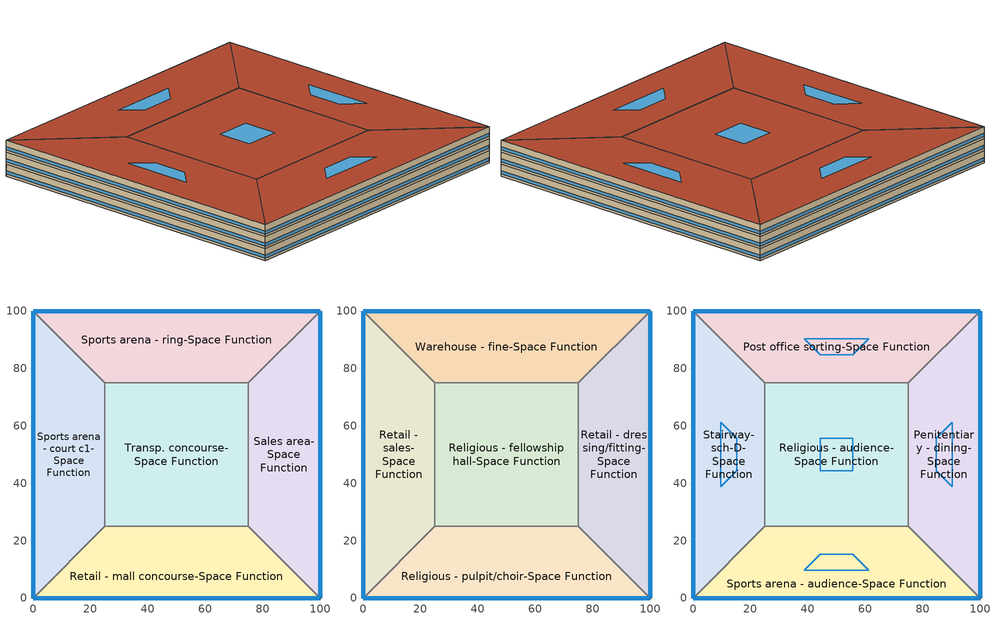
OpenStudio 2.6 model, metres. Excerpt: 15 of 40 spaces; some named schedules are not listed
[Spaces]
Sports arena - court c1-Space Function
 floor to Warehouse - med/blk2 - refrigerated-Space Function: 0,0 0,100 25,75 25,25 z19
 wall outside: 0,100 0,0 z19:22.8
 wall to Sports arena - ring-Space Function: 25,75 0,100 z19:22.8
 wall to Transp. concourse-Space Function: 25,25 25,75 z19:22.8
 wall to Retail - mall concourse-Space Function: 0,0 25,25 z19:22.8
 window: 0,99.97 0,0.03 z19.76:20.71
Sports arena - ring-Space Function
 floor to Washroom-sch-B-Space Function: 0,100 100,100 75,75 25,75 z19
 wall outside: 100,100 0,100 z19:22.8
 wall to Sales area-Space Function: 75,75 100,100 z19:22.8
 wall to Transp. concourse-Space Function: 25,75 75,75 z19:22.8
 window: 99.97,100 0.03,100 z19.76:20.71
Sales area-Space Function
 floor to Sports arena - court c3-Space Function: 100,100 100,0 75,25 75,75 z19
 wall outside: 100,0 100,100 z19:22.8
 wall to Retail - mall concourse-Space Function: 75,25 100,0 z19:22.8
 wall to Transp. concourse-Space Function: 75,75 75,25 z19:22.8
 window: 100,0.03 100,99.97 z19.76:20.71
Retail - mall concourse-Space Function
 floor to Sports arena - court c2-Space Function: 100,0 0,0 25,25 75,25 z19
 wall outside: 0,0 100,0 z19:22.8
 wall to Transp. concourse-Space Function: 75,25 25,25 z19:22.8
 window: 0.03,0 99.97,0 z19.76:20.71
Transp. concourse-Space Function
 floor to Transp. counter-Space Function: 25,25 25,75 75,75 75,25 z19
Retail - sales-Space Function
 floor to Sports arena - court c1-Space Function: 0,0 0,100 25,75 25,25 z22.8
 wall outside: 0,100 0,0 z22.8:26.6
 wall to Warehouse - fine-Space Function: 25,75 0,100 z22.8:26.6
 wall to Religious - fellowship hall-Space Function: 25,25 25,75 z22.8:26.6
 wall to Religious - pulpit/choir-Space Function: 0,0 25,25 z22.8:26.6
 window: 0,99.97 0,0.03 z23.56:24.51
Warehouse - fine-Space Function
 floor to Sports arena - ring-Space Function: 0,100 100,100 75,75 25,75 z22.8
 wall outside: 100,100 0,100 z22.8:26.6
 wall to Retail - dressing/fitting-Space Function: 75,75 100,100 z22.8:26.6
 wall to Religious - fellowship hall-Space Function: 25,75 75,75 z22.8:26.6
 window: 99.97,100 0.03,100 z23.56:24.51
Retail - dressing/fitting-Space Function
 floor to Sales area-Space Function: 100,100 100,0 75,25 75,75 z22.8
 wall outside: 100,0 100,100 z22.8:26.6
 wall to Religious - pulpit/choir-Space Function: 75,25 100,0 z22.8:26.6
 wall to Religious - fellowship hall-Space Function: 75,75 75,25 z22.8:26.6
 window: 100,0.03 100,99.97 z23.56:24.51
Religious - pulpit/choir-Space Function
 floor to Retail - mall concourse-Space Function: 100,0 0,0 25,25 75,25 z22.8
 wall outside: 0,0 100,0 z22.8:26.6
 wall to Religious - fellowship hall-Space Function: 75,25 25,25 z22.8:26.6
 window: 0.03,0 99.97,0 z23.56:24.51
Religious - fellowship hall-Space Function
 floor to Transp. concourse-Space Function: 25,25 25,75 75,75 75,25 z22.8
Stairway-sch-D-Space Function
 floor to Retail - sales-Space Function: 0,0 0,100 25,75 25,25 z26.6
 wall outside: 0,100 0,0 z26.6:30.4
 wall to Post office sorting-Space Function: 25,75 0,100 z26.6:30.4
 wall to Religious - audience-Space Function: 25,25 25,75 z26.6:30.4
 wall to Sports arena - audience-Space Function: 0,0 25,25 z26.6:30.4
 window: 0,99.97 0,0.03 z27.36:28.31
 roof outside: 25,25 25,75 0,100 0,0 z30.4
 skylight: 15.3,44.41 15.3,55.59 9.7,61.18 9.7,38.82 z30.4
Post office sorting-Space Function
 floor to Warehouse - fine-Space Function: 0,100 100,100 75,75 25,75 z26.6
 wall outside: 100,100 0,100 z26.6:30.4
 wall to Penitentiary - dining-Space Function: 75,75 100,100 z26.6:30.4
 wall to Religious - audience-Space Function: 25,75 75,75 z26.6:30.4
 window: 99.97,100 0.03,100 z27.36:28.31
 roof outside: 25,75 75,75 100,100 0,100 z30.4
 skylight: 44.41,84.7 55.59,84.7 61.18,90.3 38.82,90.3 z30.4
Penitentiary - dining-Space Function
 floor to Retail - dressing/fitting-Space Function: 100,100 100,0 75,25 75,75 z26.6
 wall outside: 100,0 100,100 z26.6:30.4
 wall to Sports arena - audience-Space Function: 75,25 100,0 z26.6:30.4
 wall to Religious - audience-Space Function: 75,75 75,25 z26.6:30.4
 window: 100,0.03 100,99.97 z27.36:28.31
 roof outside: 75,75 75,25 100,0 100,100 z30.4
 skylight: 84.7,55.59 84.7,44.41 90.3,38.82 90.3,61.18 z30.4
Sports arena - audience-Space Function
 floor to Religious - pulpit/choir-Space Function: 100,0 0,0 25,25 75,25 z26.6
 wall outside: 0,0 100,0 z26.6:30.4
 wall to Religious - audience-Space Function: 75,25 25,25 z26.6:30.4
 window: 0.03,0 99.97,0 z27.36:28.31
 roof outside: 75,25 25,25 0,0 100,0 z30.4
 skylight: 55.59,15.3 44.41,15.3 38.82,9.7 61.18,9.7 z30.4
Religious - audience-Space Function
 floor to Religious - fellowship hall-Space Function: 25,25 25,75 75,75 75,25 z26.6
 roof outside: 75,25 75,75 25,75 25,25 z30.4
 skylight: 55.59,44.41 55.59,55.59 44.41,55.59 44.41,44.41 z30.4
[Material:NoMass] Roughness=Smooth; Thermal Absorptance=0.9; Solar Absorptance=0.7
Name | Thermal Resistance {m2-K/W} | Visible Absorptance
Typical Carpet Pad; Typical Carpet Pad 1 | 0.21648 | 0.8
Typical Insulation 1 | 5.91238 | 0.7
Typical Insulation 2 | 4.49096 | 0.7
Typical Insulation 3 | 6.17282 | 0.7
Typical Carpet Pad 2 | 1.25503 | 0.8
Typical Carpet Pad 3; Typical Carpet Pad 4 | 3.45515 | 0.8
Typical Insulation 4 | 0.454528 | 0.7
Typical Insulation 5 | 0.454545 | 0.7
[Material]
Name | Roughness | Thickness {m} | Conductivity {W/m-K} | Density {kg/m3} | Specific Heat {J/kg-K} | Thermal Absorptance | Solar Absorptance | Visible Absorptance
G05 25mm wood | MediumSmooth | 0.0254 | 0.15 | 608 | 1630 | 0.9 | 0.5 | 0.5
100mm Normalweight concrete floor 1 | MediumSmooth | 0.1016 | 2.31 | 2322 | 832
G01 13mm gypsum board 1 | Smooth | 0.0127 | 0.16 | 800 | 1090 | 0.9 | 0.7 | 0.5
4 in. Normalweight Concrete Floor 1 | MediumRough | 0.1016 | 2.31 | 2322 | 832 | 0.9 | 0.7 | 0.7
1IN Stucco 1 | Smooth | 0.0253 | 0.6918 | 1858 | 837 | 0.9 | 0.7 | 0.92
8IN CONCRETE HW RefBldg 1 | Rough | 0.2032 | 1.311 | 2240 | 836.8 | 0.9 | 0.7 | 0.7
1/2IN Gypsum 1 | Smooth | 0.0127 | 0.16 | 784.9 | 830 | 0.9 | 0.4 | 0.4
Metal Roof Surface 1; F08 Metal surface 1 | Smooth | 0.0008 | 45.28 | 7824 | 500 | 0.9 | 0.7 | 0.7
6 in. Normalweight Concrete Floor 1; 6 in. Normalweight Concrete Floor 2; 6 in. Normalweight Concrete Floor 3 | MediumRough | 0.1524 | 2.31 | 2322 | 832 | 0.9 | 0.7 | 0.7
[Construction]
BTAP-Int-Partition; BTAP-Int-Door: G05 25mm wood
BTAP-Int-Floor: 100mm Normalweight concrete floor 1, Typical Carpet Pad
BTAP-Int-Wall: G01 13mm gypsum board 1, G01 13mm gypsum board 1
BTAP-Int-Ceiling: Typical Carpet Pad, 100mm Normalweight concrete floor 1
BTAP-Int-Window: SimpleGlazing
BTAP-Ext-Floor-Mass:U-0.162: Typical Insulation 1, 4 in. Normalweight Concrete Floor 1, Typical Carpet Pad 1
BTAP-Ext-Wall-Mass:U-0.21: 1IN Stucco 1, 8IN CONCRETE HW RefBldg 1, Typical Insulation 2, 1/2IN Gypsum 1
BTAP-Ext-Roof-Metal:U-0.162: Metal Roof Surface 1, Typical Insulation 3
BTAP-Grnd-Floor-Mass:U-0.757: 6 in. Normalweight Concrete Floor 1, Typical Carpet Pad 2
BTAP-Grnd-Wall-Mass:U-0.284: 6 in. Normalweight Concrete Floor 2, Typical Carpet Pad 3
BTAP-Grnd-Roof-Mass:U-0.284: 6 in. Normalweight Concrete Floor 3, Typical Carpet Pad 4
BTAP-Ext-FixedWindow:U=0.220 SHGC=0.600; BTAP-Ext-GlassDoors:U=0.220 SHGC=0.600; BTAP-Ext-Skylights:U=0.220 SHGC=0.600; BTAP-Ext-DaylightDomes:U=0.220 SHGC=0.600; BTAP-Ext-DaylightDiffuser:U=0.220 SHGC=0.600: SimpleGlazing:U=0.220 SHGC=0.600
BTAP-Ext-Door:U-2.2: F08 Metal surface 1, Typical Insulation 4
BTAP-Ext-OverHeadDoor:U-2.2: Typical Insulation 5
[DefaultConstructionSet]
BTAP-Mass at hdd = 6250.0: Default Exterior Surface Constructions=BTAP-Mass at hdd = 6250.0; Default Interior Surface Constructions=Default Surface Constructions 2; Default Ground Contact Surface Constructions=BTAP-Mass at hdd = 6250.0 1; Default Exterior SubSurface Constructions=BTAP-Mass at hdd = 6250.0; Default Interior SubSurface Constructions=Default Sub Surface Constructions 2; Interior Partition Construction=BTAP-Int-Partition
[DefaultSurfaceConstructions]
Name | Floor Construction | Wall Construction | Roof Ceiling Construction
Default Surface Constructions 2 | BTAP-Int-Floor | BTAP-Int-Wall | BTAP-Int-Ceiling
BTAP-Mass at hdd = 6250.0 | BTAP-Ext-Floor-Mass:U-0.162 | BTAP-Ext-Wall-Mass:U-0.21 | BTAP-Ext-Roof-Metal:U-0.162
BTAP-Mass at hdd = 6250.0 1 | BTAP-Grnd-Floor-Mass:U-0.757 | BTAP-Grnd-Wall-Mass:U-0.284 | BTAP-Grnd-Roof-Mass:U-0.284
[DefaultSubSurfaceConstructions]
Name | Fixed Window Construction | Operable Window Construction | Door Construction | Glass Door Construction | Overhead Door Construction | Skylight Construction | Tubular Daylight Dome Construction | Tubular Daylight Diffuser Construction
Default Sub Surface Constructions 2 | BTAP-Int-Window | BTAP-Int-Window | BTAP-Int-Door
BTAP-Mass at hdd = 6250.0 | BTAP-Ext-FixedWindow:U=0.220 SHGC=0.600 | BTAP-Ext-FixedWindow:U=0.220 SHGC=0.600 | BTAP-Ext-Door:U-2.2 | BTAP-Ext-GlassDoors:U=0.220 SHGC=0.600 | BTAP-Ext-OverHeadDoor:U-2.2 | BTAP-Ext-Skylights:U=0.220 SHGC=0.600 | BTAP-Ext-DaylightDomes:U=0.220 SHGC=0.600 | BTAP-Ext-DaylightDiffuser:U=0.220 SHGC=0.600
[WindowMaterial:SimpleGlazingSystem] U-Factor {W/m2-K}=2.2; Solar Heat Gain Coefficient=0.6; Visible Transmittance=0.21
SimpleGlazing; SimpleGlazing:U=0.220 SHGC=0.600
[BuildingStory] Nominal Floor to Floor Height {m}=3.8
Name | Nominal Z Coordinate {m}
Story 6 | 19
Story 7 | 22.8
Story 8 | 26.6
[Space]
Name | Space Type | Building Story | Thermal Zone
Sports arena - court c1-Space Function | Space Function Sports arena - court c1 | Story 6 | Sports arena - court c1-Space Function ZN
Sports arena - ring-Space Function | Space Function Sports arena - ring | Story 6 | Sports arena - ring-Space Function ZN
Sales area-Space Function | Space Function Sales area | Story 6 | Sales area-Space Function ZN
Retail - mall concourse-Space Function | Space Function Retail - mall concourse | Story 6 | Retail - mall concourse-Space Function ZN
Transp. concourse-Space Function | Space Function Transp. concourse | Story 6 | Transp. concourse-Space Function ZN
Retail - sales-Space Function | Space Function Retail - sales | Story 7 | Retail - sales-Space Function ZN
Warehouse - fine-Space Function | Space Function Warehouse - fine | Story 7 | Warehouse - fine-Space Function ZN
Retail - dressing/fitting-Space Function | Space Function Retail - dressing/fitting | Story 7 | Retail - dressing/fitting-Space Function ZN
Religious - pulpit/choir-Space Function | Space Function Religious - pulpit/choir | Story 7 | Religious - pulpit/choir-Space Function ZN
Religious - fellowship hall-Space Function | Space Function Religious - fellowship hall | Story 7 | Religious - fellowship hall-Space Function ZN
Stairway-sch-D-Space Function | Space Function Stairway-sch-D | Story 8 | Stairway-sch-D-Space Function ZN
Post office sorting-Space Function | Space Function Post office sorting | Story 8 | Post office sorting-Space Function ZN
Penitentiary - dining-Space Function | Space Function Penitentiary - dining | Story 8 | Penitentiary - dining-Space Function ZN
Sports arena - audience-Space Function | Space Function Sports arena - audience | Story 8 | Sports arena - audience-Space Function ZN
Religious - audience-Space Function | Space Function Religious - audience | Story 8 | Religious - audience-Space Function ZN
[SpaceType] Standards Building Type=Space Function
Name | Default Schedule Set | Design Specification Outdoor Air Object | Standards Space Type
Space Function Penitentiary - dining | Space Function Penitentiary - dining Schedule Set | Space Function Penitentiary - dining Ventilation | Penitentiary - dining
Space Function Post office sorting | Space Function Post office sorting Schedule Set | Space Function Post office sorting Ventilation | Post office sorting
Space Function Religious - audience | Space Function Religious - audience Schedule Set | Space Function Religious - audience Ventilation | Religious - audience
Space Function Religious - fellowship hall | Space Function Religious - fellowship hall Schedule Set | Space Function Religious - fellowship hall Ventilation | Religious - fellowship hall
Space Function Religious - pulpit/choir | Space Function Religious - pulpit/choir Schedule Set | Space Function Religious - pulpit/choir Ventilation | Religious - pulpit/choir
Space Function Retail - dressing/fitting | Space Function Retail - dressing/fitting Schedule Set | Space Function Retail - dressing/fitting Ventilation | Retail - dressing/fitting
Space Function Retail - mall concourse | Space Function Retail - mall concourse Schedule Set | Space Function Retail - mall concourse Ventilation | Retail - mall concourse
Space Function Retail - sales | Space Function Retail - sales Schedule Set | Space Function Retail - sales Ventilation | Retail - sales
Space Function Sales area | Space Function Sales area Schedule Set | Space Function Sales area Ventilation | Sales area
Space Function Sports arena - audience | Space Function Sports arena - audience Schedule Set | Space Function Sports arena - audience Ventilation | Sports arena - audience
Space Function Sports arena - court c1 | Space Function Sports arena - court c1 Schedule Set | Space Function Sports arena - court c1 Ventilation | Sports arena - court c1
Space Function Sports arena - ring | Space Function Sports arena - ring Schedule Set | Space Function Sports arena - ring Ventilation | Sports arena - ring
Space Function Stairway-sch-D | Space Function Stairway-sch-D Schedule Set | Space Function Stairway-sch-D Ventilation | Stairway-sch-D
Space Function Transp. concourse | Space Function Transp. concourse Schedule Set | Space Function Transp. concourse Ventilation | Transp. concourse
Space Function Warehouse - fine | Space Function Warehouse - fine Schedule Set | Space Function Warehouse - fine Ventilation | Warehouse - fine
[People] Work Efficiency Schedule=Work Efficiency Schedule; Clothing Insulation Schedule=Clothing Schedule; Air Velocity Schedule=Air Velocity Schedule; Multiplier=1
Name | People Definition | Space or SpaceType
Space Function Penitentiary - dining People | Space Function Penitentiary - dining People Definition | Space Function Penitentiary - dining
Space Function Post office sorting People | Space Function Post office sorting People Definition | Space Function Post office sorting
Space Function Religious - audience People | Space Function Religious - audience People Definition | Space Function Religious - audience
Space Function Religious - fellowship hall People | Space Function Religious - fellowship hall People Definition | Space Function Religious - fellowship hall
Space Function Religious - pulpit/choir People | Space Function Religious - pulpit/choir People Definition | Space Function Religious - pulpit/choir
Space Function Retail - dressing/fitting People | Space Function Retail - dressing/fitting People Definition | Space Function Retail - dressing/fitting
Space Function Retail - mall concourse People | Space Function Retail - mall concourse People Definition | Space Function Retail - mall concourse
Space Function Retail - sales People | Space Function Retail - sales People Definition | Space Function Retail - sales
Space Function Sales area People | Space Function Sales area People Definition | Space Function Sales area
Space Function Sports arena - audience People | Space Function Sports arena - audience People Definition | Space Function Sports arena - audience
Space Function Sports arena - court c1 People | Space Function Sports arena - court c1 People Definition | Space Function Sports arena - court c1
Space Function Sports arena - ring People | Space Function Sports arena - ring People Definition | Space Function Sports arena - ring
Space Function Stairway-sch-D People | Space Function Stairway-sch-D People Definition | Space Function Stairway-sch-D
Space Function Transp. concourse People | Space Function Transp. concourse People Definition | Space Function Transp. concourse
Space Function Warehouse - fine People | Space Function Warehouse - fine People Definition | Space Function Warehouse - fine
[Lights] Fraction Replaceable=1
Name | Lights Definition | Space or SpaceType
Space Function Penitentiary - dining Lights | Space Function Penitentiary - dining Lights Definition | Space Function Penitentiary - dining
Space Function Post office sorting Lights | Space Function Post office sorting Lights Definition | Space Function Post office sorting
Space Function Religious - audience Lights | Space Function Religious - audience Lights Definition | Space Function Religious - audience
Space Function Religious - fellowship hall Lights | Space Function Religious - fellowship hall Lights Definition | Space Function Religious - fellowship hall
Space Function Religious - pulpit/choir Lights | Space Function Religious - pulpit/choir Lights Definition | Space Function Religious - pulpit/choir
Space Function Retail - dressing/fitting Lights | Space Function Retail - dressing/fitting Lights Definition | Space Function Retail - dressing/fitting
Space Function Retail - mall concourse Lights | Space Function Retail - mall concourse Lights Definition | Space Function Retail - mall concourse
Space Function Retail - sales Lights | Space Function Retail - sales Lights Definition | Space Function Retail - sales
Space Function Sales area Lights | Space Function Sales area Lights Definition | Space Function Sales area
Space Function Sports arena - audience Lights | Space Function Sports arena - audience Lights Definition | Space Function Sports arena - audience
Space Function Sports arena - court c1 Lights | Space Function Sports arena - court c1 Lights Definition | Space Function Sports arena - court c1
Space Function Sports arena - ring Lights | Space Function Sports arena - ring Lights Definition | Space Function Sports arena - ring
Space Function Stairway-sch-D Lights | Space Function Stairway-sch-D Lights Definition | Space Function Stairway-sch-D
Space Function Transp. concourse Lights | Space Function Transp. concourse Lights Definition | Space Function Transp. concourse
Space Function Warehouse - fine Lights | Space Function Warehouse - fine Lights Definition | Space Function Warehouse - fine
[ElectricEquipment]
Name | Electric Equipment Definition | Space or SpaceType
Space Function Penitentiary - dining Elec Equip | Space Function Penitentiary - dining Elec Equip Definition | Space Function Penitentiary - dining
Space Function Post office sorting Elec Equip | Space Function Post office sorting Elec Equip Definition | Space Function Post office sorting
Space Function Religious - fellowship hall Elec Equip | Space Function Religious - fellowship hall Elec Equip Definition | Space Function Religious - fellowship hall
Space Function Religious - pulpit/choir Elec Equip | Space Function Religious - pulpit/choir Elec Equip Definition | Space Function Religious - pulpit/choir
Space Function Retail - dressing/fitting Elec Equip | Space Function Retail - dressing/fitting Elec Equip Definition | Space Function Retail - dressing/fitting
Space Function Retail - mall concourse Elec Equip | Space Function Retail - mall concourse Elec Equip Definition | Space Function Retail - mall concourse
Space Function Retail - sales Elec Equip | Space Function Retail - sales Elec Equip Definition | Space Function Retail - sales
Space Function Sales area Elec Equip | Space Function Sales area Elec Equip Definition | Space Function Sales area
Space Function Sports arena - court c1 Elec Equip | Space Function Sports arena - court c1 Elec Equip Definition | Space Function Sports arena - court c1
Space Function Sports arena - ring Elec Equip | Space Function Sports arena - ring Elec Equip Definition | Space Function Sports arena - ring
Space Function Warehouse - fine Elec Equip | Space Function Warehouse - fine Elec Equip Definition | Space Function Warehouse - fine
[DesignSpecification:OutdoorAir] Outdoor Air Method=Sum
Name | Outdoor Air Flow per Floor Area {m3/s-m2}
Space Function Penitentiary - dining Ventilation | 0.0035814
Space Function Post office sorting Ventilation | 0.00087884
Space Function Religious - audience Ventilation; Space Function Religious - fellowship hall Ventilation; Space Function Religious - pulpit/choir Ventilation | 0.0033528
Space Function Retail - dressing/fitting Ventilation; Space Function Retail - sales Ventilation; Space Function Sales area Ventilation | 0.00118364
Space Function Retail - mall concourse Ventilation | 0.0018288
Space Function Sports arena - audience Ventilation | 0.0060198
Space Function Sports arena - court c1 Ventilation; Space Function Sports arena - ring Ventilation | 0.001524
Space Function Stairway-sch-D Ventilation; Space Function Warehouse - fine Ventilation | 0.0003048
Space Function Transp. concourse Ventilation | 0.0041148
[DefaultScheduleSet] People Activity Level Schedule=NECB-Activity; Infiltration Schedule=Always On
Name | Number of People Schedule | Lighting Schedule | Electric Equipment Schedule
Space Function Penitentiary - dining Schedule Set; Space Function Sports arena - audience Schedule Set; Space Function Sports arena - court c1 Schedule Set; Space Function Sports arena - ring Schedule Set | NECB-B-Occupancy | NECB-B-Lighting | NECB-B-Electric-Equipment
Space Function Post office sorting Schedule Set; Space Function Warehouse - fine Schedule Set | NECB-A-Occupancy | NECB-A-Lighting | NECB-A-Electric-Equipment
Space Function Religious - audience Schedule Set; Space Function Religious - pulpit/choir Schedule Set | NECB-I-Occupancy | NECB-I-Lighting | NECB-I-Electric-Equipment
Space Function Religious - fellowship hall Schedule Set; Space Function Retail - dressing/fitting Schedule Set; Space Function Retail - mall concourse Schedule Set; Space Function Retail - sales Schedule Set; Space Function Sales area Schedule Set | NECB-C-Occupancy | NECB-C-Lighting | NECB-C-Electric-Equipment
Space Function Stairway-sch-D Schedule Set | NECB-D-Occupancy | NECB-D-Lighting | NECB-D-Electric-Equipment
Space Function Transp. concourse Schedule Set | NECB-H-Occupancy | NECB-H-Lighting | NECB-H-Electric-Equipment
[ThermostatSetpoint:DualSetpoint]
Name | Heating Setpoint Temperature Schedule | Cooling Setpoint Temperature Schedule
Space Function Penitentiary - dining Thermostat 2; Space Function Sports arena - audience Thermostat 2; Space Function Sports arena - court c1 Thermostat 2; Space Function Sports arena - ring Thermostat 2 | NECB-B-Thermostat Setpoint-Heating | NECB-B-Thermostat Setpoint-Cooling
Space Function Post office sorting Thermostat 2; Space Function Warehouse - fine Thermostat 2 | NECB-A-Thermostat Setpoint-Heating | NECB-A-Thermostat Setpoint-Cooling
Space Function Religious - audience Thermostat 2; Space Function Religious - pulpit/choir Thermostat 2 | NECB-I-Thermostat Setpoint-Heating | NECB-I-Thermostat Setpoint-Cooling
Space Function Religious - fellowship hall Thermostat 2; Space Function Retail - dressing/fitting Thermostat 2; Space Function Retail - mall concourse Thermostat 2; Space Function Retail - sales Thermostat 2; Space Function Sales area Thermostat 2 | NECB-C-Thermostat Setpoint-Heating | NECB-C-Thermostat Setpoint-Cooling
Space Function Stairway-sch-D Thermostat 2 | NECB-D-Thermostat Setpoint-Heating | NECB-D-Thermostat Setpoint-Cooling
Space Function Transp. concourse Thermostat 2 | NECB-H-Thermostat Setpoint-Heating | NECB-H-Thermostat Setpoint-Cooling
[SpaceInfiltration:DesignFlowRate] Schedule=Always On Discrete; Design Flow Rate Calculation Method=Flow/ExteriorArea; Flow per Exterior Surface Area {m3/s-m2}=0.00025; Constant Term Coefficient=0; Temperature Term Coefficient=0; Velocity Term Coefficient=0.224; Velocity Squared Term Coefficient=0
Name | Space or SpaceType
Penitentiary - dining-Space Function Infiltration | Penitentiary - dining-Space Function
Post office sorting-Space Function Infiltration | Post office sorting-Space Function
Religious - audience-Space Function Infiltration | Religious - audience-Space Function
Religious - pulpit/choir-Space Function Infiltration | Religious - pulpit/choir-Space Function
Retail - dressing/fitting-Space Function Infiltration | Retail - dressing/fitting-Space Function
Retail - mall concourse-Space Function Infiltration | Retail - mall concourse-Space Function
Retail - sales-Space Function Infiltration | Retail - sales-Space Function
Sales area-Space Function Infiltration | Sales area-Space Function
Sports arena - audience-Space Function Infiltration | Sports arena - audience-Space Function
Sports arena - court c1-Space Function Infiltration | Sports arena - court c1-Space Function
Sports arena - ring-Space Function Infiltration | Sports arena - ring-Space Function
Stairway-sch-D-Space Function Infiltration | Stairway-sch-D-Space Function
Warehouse - fine-Space Function Infiltration | Warehouse - fine-Space Function
[ThermalZone] Use Ideal Air Loads=No
Name | Thermostat
Penitentiary - dining-Space Function ZN | Space Function Penitentiary - dining Thermostat 2
Post office sorting-Space Function ZN | Space Function Post office sorting Thermostat 2
Religious - audience-Space Function ZN | Space Function Religious - audience Thermostat 2
Religious - fellowship hall-Space Function ZN | Space Function Religious - fellowship hall Thermostat 2
Religious - pulpit/choir-Space Function ZN | Space Function Religious - pulpit/choir Thermostat 2
Retail - dressing/fitting-Space Function ZN | Space Function Retail - dressing/fitting Thermostat 2
Retail - mall concourse-Space Function ZN | Space Function Retail - mall concourse Thermostat 2
Retail - sales-Space Function ZN | Space Function Retail - sales Thermostat 2
Sales area-Space Function ZN | Space Function Sales area Thermostat 2
Sports arena - audience-Space Function ZN | Space Function Sports arena - audience Thermostat 2
Sports arena - court c1-Space Function ZN | Space Function Sports arena - court c1 Thermostat 2
Sports arena - ring-Space Function ZN | Space Function Sports arena - ring Thermostat 2
Stairway-sch-D-Space Function ZN | Space Function Stairway-sch-D Thermostat 2
Transp. concourse-Space Function ZN | Space Function Transp. concourse Thermostat 2
Warehouse - fine-Space Function ZN | Space Function Warehouse - fine Thermostat 2
